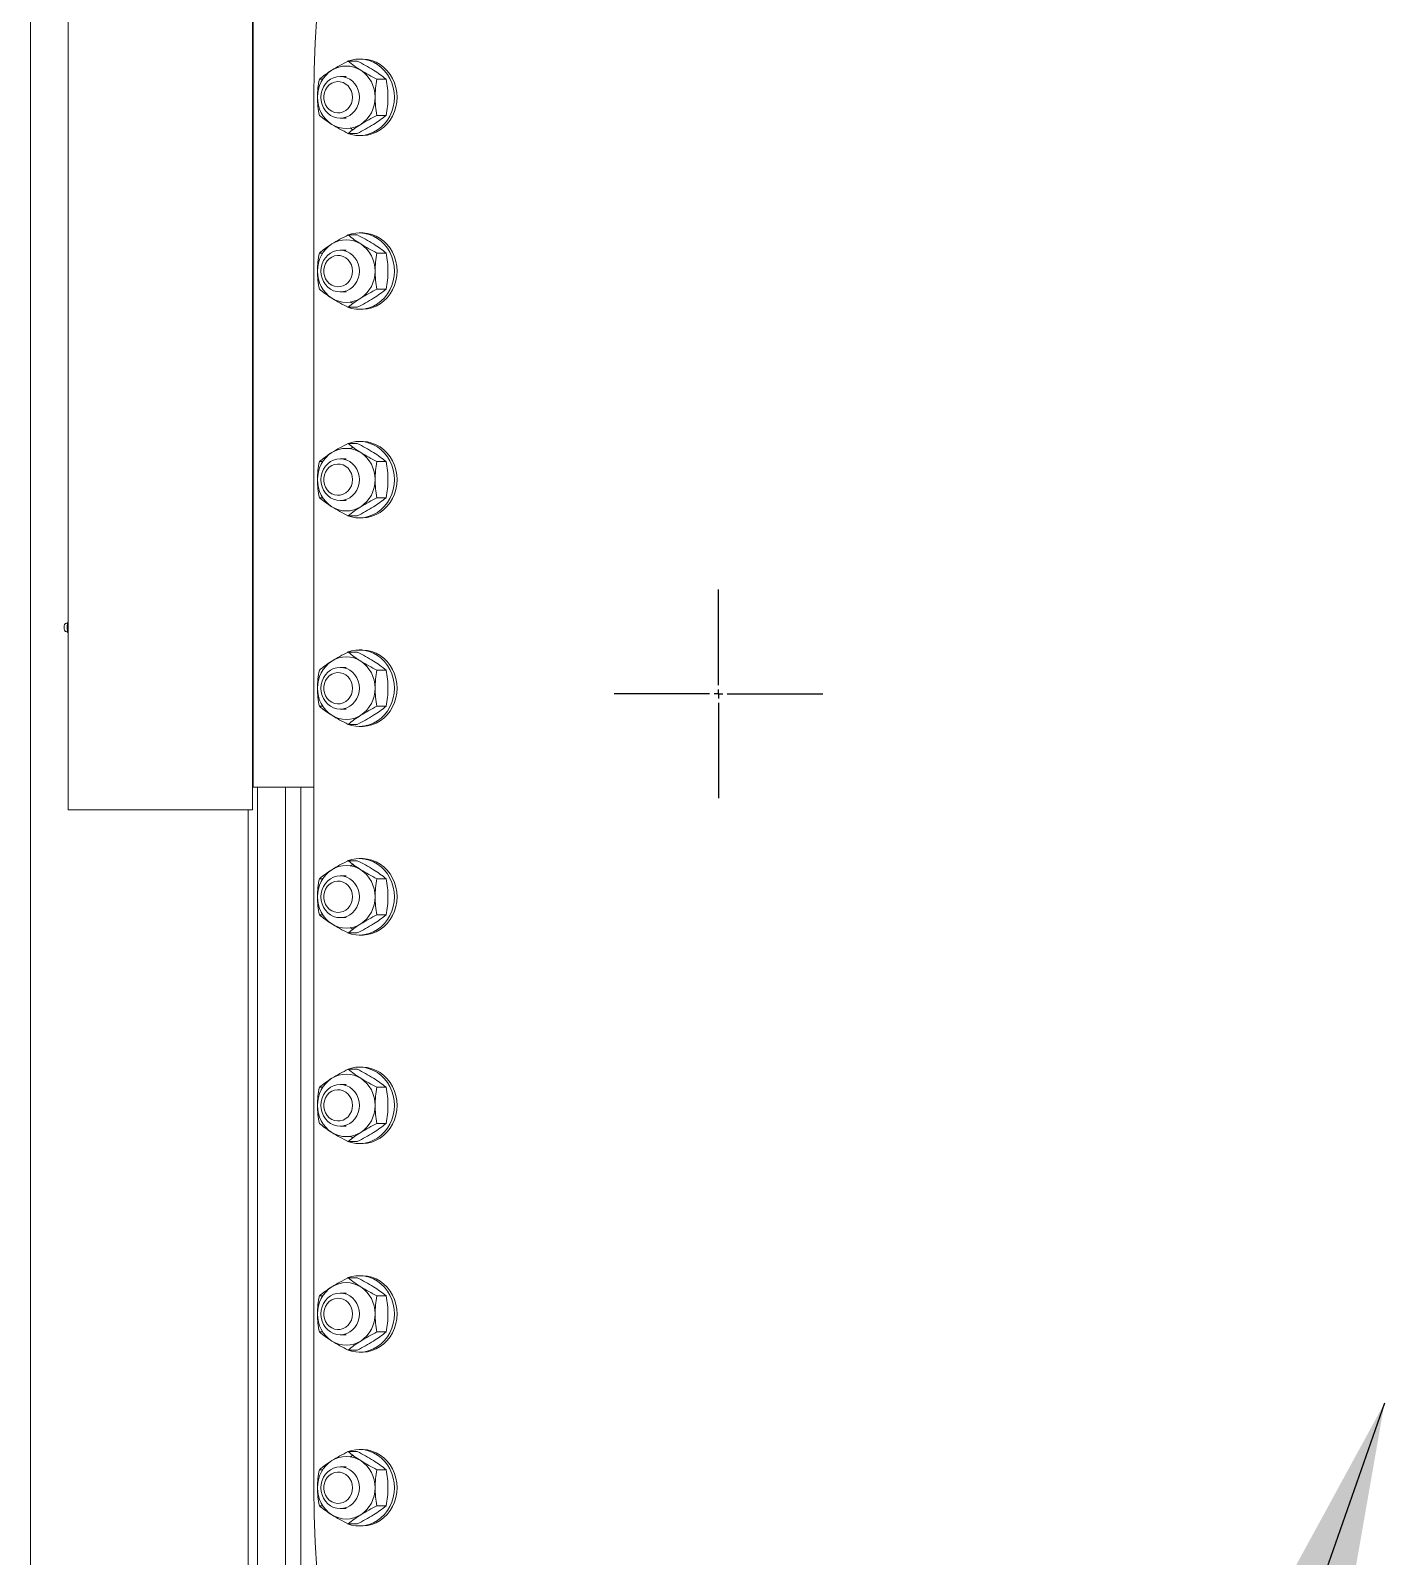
# Model space of a CAD drawing. Header units: inches. Extents: x 0 to 4731, y 0 to 1632.
# Drawn here: x 1576.81 to 1607.48, y 531.47 to 566.04 of the extents above; entities that cross this region are included whole.
import ezdxf

# ---------------------------------------------------------------- set-up
doc = ezdxf.new("R2010")
doc.units = ezdxf.units.IN
doc.header["$LTSCALE"] = 48
doc.header["$MEASUREMENT"] = 0
doc.linetypes.add('CENTER', pattern=[2, 1.25, -0.25, 0.25, -0.25])
for name, color, linetype, lineweight in [('AM_6', 140, 'Continuous', 35), ('AM_7', 142, 'CENTER', 25), ('Equipment-AM_0', 7, 'Continuous', 50)]:
    doc.layers.add(name, color=color, linetype=linetype, lineweight=lineweight)
doc.styles.get("Standard").update_dxf_attribs({"font": 'ROMANS.SHX', "width": 0.7})
doc.dimstyles.new('SLDDIMSTYLE3', dxfattribs={"dimtxt": 0.18, "dimasz": 6.24, "dimexe": 0, "dimexo": 0.0625, "dimgap": 0, "dimtad": 0, "dimtih": 1, "dimtoh": 1, "dimdec": 0, "dimrnd": 1e-09, "dimzin": 0, "dimdsep": 46, "dimlunit": 5, "dimtxsty": 'Standard', "dimsah": 1, "dimcen": 0.09, "dimadec": 0, "dimazin": 0, "dimtfac": 6.24, "dimtdec": 0, "dimtofl": 0, "dimtmove": 0, "dimatfit": 3, "dimfxl": 1, "dimfrac": 2, "dimtolj": 1, "dimtzin": 0, "dimarcsym": 0})

# ---------------------------------------------------------------- blocks, each defined once
blk = doc.blocks.new('SW_CENTERMARKSYMBOL_99')
at = {"layer": 'AM_7', "color": 0}
for p, q in [((0, 0.2), (0, 2.364)), ((-0.2, 0), (-2.364, 0)), ((0, 0), (-0.1, 0)), ((0, 0), (0, 0.1)), ((0, 0), (0, -0.1)), ((0, 0), (0.1, 0)), ((0.2, 0), (2.364, 0)), ((0, -0.2), (0, -2.364))]:
    blk.add_line(p, q, dxfattribs=at)

msp = doc.modelspace()

# ---------------------------------------------------------------- linework, layer by layer
at = {"layer": 'Equipment-AM_0', "lineweight": 18}
for p, q in [((1576.810398, 509.030171), (1576.810398, 652.530171)), ((1577.663467, 573.384501), (1577.663503, 548.384539)), ((1581.836732, 548.384545), (1581.836695, 573.384501)), ((1581.851283, 548.896312), (1581.851283, 572.91206)), ((1584.212378, 565.344525), (1584.00577, 565.344525)), ((1584.316746, 565.392375), (1584.255214, 565.392375)), ((1583.430312, 564.93538), (1583.353444, 564.93538)), ((1583.962934, 564.998675), (1583.824486, 564.998675)), ((1584.864704, 564.93538), (1584.658097, 564.93538)), ((1583.229536, 564.526234), (1583.229536, 533.030171)), ((1584.864704, 564.117088), (1584.658097, 564.117088)), ((1583.824486, 564.053793), (1583.962934, 564.053793)), ((1584.212378, 563.707942), (1584.00577, 563.707942)), ((1584.255214, 563.660092), (1584.316746, 563.660092)), ((1584.212378, 561.407518), (1584.00577, 561.407518)), ((1584.316746, 561.455368), (1584.255214, 561.455368)), ((1583.962934, 561.061667), (1583.824486, 561.061667)), ((1583.430312, 560.998372), (1583.353444, 560.998372)), ((1584.864704, 560.998372), (1584.658097, 560.998372)), ((1583.824486, 560.116785), (1583.962934, 560.116785)), ((1584.864704, 560.18008), (1584.658097, 560.18008)), ((1584.212378, 559.770934), (1584.00577, 559.770934)), ((1584.255214, 559.723084), (1584.316746, 559.723084)), ((1584.212378, 556.683108), (1584.00577, 556.683108)), ((1584.316746, 556.730958), (1584.255214, 556.730958)), ((1583.430312, 556.273962), (1583.353444, 556.273962)), ((1583.962934, 556.337257), (1583.824486, 556.337257)), ((1584.864704, 556.273962), (1584.658097, 556.273962)), ((1583.430312, 555.45567), (1583.353444, 555.45567)), ((1583.824486, 555.392375), (1583.962934, 555.392375)), ((1584.864704, 555.45567), (1584.658097, 555.45567)), ((1584.212378, 555.046525), (1584.00577, 555.046525)), ((1584.255214, 554.998675), (1584.316746, 554.998675)), ((1577.644921, 552.618102), (1577.602746, 552.609015)), ((1577.602746, 552.427779), (1577.644834, 552.418711)), ((1577.663497, 552.597953), (1577.639348, 552.597953)), ((1577.663498, 552.438841), (1577.639348, 552.438841)), ((1577.654939, 552.637731), (1577.663497, 552.647929)), ((1577.663498, 552.388433), (1577.65494, 552.399063)), ((1584.212378, 551.958699), (1584.00577, 551.958699)), ((1584.316746, 552.006549), (1584.255214, 552.006549)), ((1583.962934, 551.612848), (1583.824486, 551.612848)), ((1584.864704, 551.549553), (1584.658097, 551.549553)), ((1583.430312, 550.731261), (1583.353444, 550.731261)), ((1583.824486, 550.667966), (1583.962934, 550.667966)), ((1584.864704, 550.731261), (1584.658097, 550.731261)), ((1584.212378, 550.322115), (1584.00577, 550.322115)), ((1584.255214, 550.274265), (1584.316746, 550.274265)), ((1581.836731, 548.896312), (1581.851283, 548.896312)), ((1583.229536, 548.896312), (1581.851283, 548.896312)), ((1581.951048, 509.030171), (1581.951048, 548.896312)), ((1582.58596, 509.030171), (1582.58596, 548.896312)), ((1582.934142, 509.030171), (1582.934142, 548.896312)), ((1578.000099, 548.38454), (1578.000099, 548.384501)), ((1578.000099, 548.384501), (1581.360983, 548.384501)), ((1581.360983, 548.384501), (1581.500099, 548.384501)), ((1581.500099, 548.384501), (1581.500099, 548.384545)), ((1581.741693, 509.030171), (1581.741693, 548.384545)), ((1584.212378, 547.234289), (1584.00577, 547.234289)), ((1584.316746, 547.282139), (1584.255214, 547.282139)), ((1583.962934, 546.888438), (1583.824486, 546.888438)), ((1584.109074, 547.106647), (1584.167221, 547.118182)), ((1583.430312, 546.825143), (1583.353444, 546.825143)), ((1584.864704, 546.825143), (1584.658097, 546.825143)), ((1583.430312, 546.006852), (1583.353444, 546.006852)), ((1583.824486, 545.943557), (1583.962934, 545.943557)), ((1584.864704, 546.006852), (1584.658097, 546.006852)), ((1584.212378, 545.597706), (1584.00577, 545.597706)), ((1584.255214, 545.549856), (1584.316746, 545.549856)), ((1584.212378, 542.50988), (1584.00577, 542.50988)), ((1584.316746, 542.55773), (1584.255214, 542.55773)), ((1583.430312, 542.100734), (1583.353444, 542.100734)), ((1583.962934, 542.164029), (1583.824486, 542.164029)), ((1584.864704, 542.100734), (1584.658097, 542.100734)), ((1583.824486, 541.219147), (1583.962934, 541.219147)), ((1584.864704, 541.282442), (1584.658097, 541.282442)), ((1584.212378, 540.873296), (1584.00577, 540.873296)), ((1584.255214, 540.825446), (1584.316746, 540.825446)), ((1584.212378, 537.78547), (1584.00577, 537.78547)), ((1584.316746, 537.83332), (1584.255214, 537.83332)), ((1583.430312, 537.376324), (1583.353444, 537.376324)), ((1583.962934, 537.43962), (1583.824486, 537.43962)), ((1584.864704, 537.376324), (1584.658097, 537.376324)), ((1583.430312, 536.558033), (1583.353444, 536.558033)), ((1583.824486, 536.494738), (1583.962934, 536.494738)), ((1584.864704, 536.558033), (1584.658097, 536.558033)), ((1584.212378, 536.148887), (1584.00577, 536.148887)), ((1584.255214, 536.101037), (1584.316746, 536.101037)), ((1584.212378, 533.848462), (1584.00577, 533.848462)), ((1584.316746, 533.896312), (1584.255214, 533.896312)), ((1583.430312, 533.439317), (1583.353444, 533.439317)), ((1583.962934, 533.502612), (1583.824486, 533.502612)), ((1584.864704, 533.439317), (1584.658097, 533.439317)), ((1583.430312, 532.621025), (1583.353444, 532.621025)), ((1583.824486, 532.55773), (1583.962934, 532.55773)), ((1584.864704, 532.621025), (1584.658097, 532.621025)), ((1584.212378, 532.211879), (1584.00577, 532.211879)), ((1584.255214, 532.164029), (1584.316746, 532.164029))]:
    msp.add_line(p, q, dxfattribs=at)
at = {"layer": 'Equipment-AM_0', "lineweight": 18, "flags": 128}
for points in [[(1583.296566, 566.379598), (1583.259335, 565.762516), (1583.236987, 565.144587), (1583.229536, 564.526234)], [(1585.052501, 564.526234), (1585.045956, 564.636993), (1585.026426, 564.745934), (1584.994233, 564.851268), (1584.949905, 564.951265), (1584.894171, 565.044282), (1584.827945, 565.128793), (1584.752314, 565.203411), (1584.668522, 565.266909), (1584.577942, 565.318245), (1584.482064, 565.356576), (1584.382461, 565.381273), (1584.280768, 565.39193), (1584.178656, 565.388373), (1584.0778, 565.370659), (1583.985565, 565.341335)], [(1585.114034, 564.526234), (1585.107488, 564.636993), (1585.087958, 564.745934), (1585.055765, 564.851268), (1585.011438, 564.951265), (1584.955703, 565.044282), (1584.889477, 565.128793), (1584.813847, 565.203411), (1584.730054, 565.266909), (1584.639475, 565.318245), (1584.543596, 565.356576), (1584.443993, 565.381273), (1584.3423, 565.39193), (1584.316746, 565.392375)], [(1584.259371, 564.526234), (1584.252764, 564.444195), (1584.233144, 564.364649), (1584.201107, 564.290013), (1584.157627, 564.222554), (1584.104025, 564.164323), (1584.041929, 564.117088), (1583.973226, 564.082284), (1583.900003, 564.06097), (1583.824486, 564.053793), (1583.74897, 564.06097), (1583.675747, 564.082284), (1583.607044, 564.117088), (1583.544948, 564.164323), (1583.491346, 564.222554), (1583.447866, 564.290013), (1583.415829, 564.364649), (1583.396209, 564.444195), (1583.389602, 564.526234), (1583.396209, 564.608272), (1583.415829, 564.687818), (1583.447866, 564.762454), (1583.491346, 564.829913), (1583.544948, 564.888144), (1583.607044, 564.93538), (1583.675747, 564.970183), (1583.74897, 564.991497), (1583.824486, 564.998675), (1583.900003, 564.991497), (1583.973226, 564.970183), (1584.041929, 564.93538), (1584.104025, 564.888144), (1584.157627, 564.829913), (1584.201107, 564.762454), (1584.233144, 564.687818), (1584.252764, 564.608272), (1584.259371, 564.526234)], [(1584.1045, 564.526234), (1584.097824, 564.59756), (1584.078067, 564.665966), (1584.04604, 564.728652), (1584.003053, 564.78305), (1583.950866, 564.826934), (1583.891615, 564.858508), (1583.827727, 564.876478), (1583.761817, 564.88011), (1583.696583, 564.869253), (1583.634697, 564.844353), (1583.578691, 564.80643), (1583.530858, 564.757035), (1583.493157, 564.698191), (1583.467132, 564.632307), (1583.453847, 564.562081), (1583.453847, 564.490387), (1583.467132, 564.42016), (1583.493157, 564.354276), (1583.530858, 564.295432), (1583.578691, 564.246038), (1583.634697, 564.208114), (1583.696583, 564.183214), (1583.761817, 564.172358), (1583.827727, 564.175989), (1583.891615, 564.193959), (1583.950866, 564.225533), (1584.003053, 564.269417), (1584.04604, 564.323816), (1584.078067, 564.386501), (1584.097824, 564.454907), (1584.1045, 564.526234)], [(1583.990567, 563.7092), (1584.0778, 563.681808), (1584.178656, 563.664094), (1584.280768, 563.660537), (1584.382461, 563.671194), (1584.482064, 563.695891), (1584.577942, 563.734223), (1584.668522, 563.785559), (1584.752314, 563.849057), (1584.827945, 563.923674), (1584.894171, 564.008185), (1584.949905, 564.101203), (1584.994233, 564.201199), (1585.026426, 564.306533), (1585.045956, 564.415474), (1585.052501, 564.526234)], [(1584.316746, 563.660092), (1584.3423, 563.660537), (1584.443993, 563.671194), (1584.543596, 563.695891), (1584.639475, 563.734223), (1584.730054, 563.785559), (1584.813847, 563.849057), (1584.889477, 563.923674), (1584.955703, 564.008185), (1585.011438, 564.101203), (1585.055765, 564.201199), (1585.087958, 564.306533), (1585.107488, 564.415474), (1585.114034, 564.526234)], [(1584.051474, 563.830711), (1584.086389, 563.806178), (1584.108614, 563.788849)], [(1585.052501, 560.589226), (1585.045956, 560.699986), (1585.026426, 560.808927), (1584.994233, 560.91426), (1584.949905, 561.014257), (1584.894171, 561.107274), (1584.827945, 561.191785), (1584.752314, 561.266403), (1584.668522, 561.329901), (1584.577942, 561.381237), (1584.482064, 561.419568), (1584.382461, 561.444265), (1584.280768, 561.454923), (1584.178656, 561.451365), (1584.0778, 561.433652), (1583.985565, 561.404327)], [(1585.114034, 560.589226), (1585.107488, 560.699986), (1585.087958, 560.808927), (1585.055765, 560.91426), (1585.011438, 561.014257), (1584.955703, 561.107274), (1584.889477, 561.191785), (1584.813847, 561.266403), (1584.730054, 561.329901), (1584.639475, 561.381237), (1584.543596, 561.419568), (1584.443993, 561.444265), (1584.3423, 561.454923), (1584.316746, 561.455368)], [(1584.259371, 560.589226), (1584.252764, 560.507187), (1584.233144, 560.427641), (1584.201107, 560.353005), (1584.157627, 560.285547), (1584.104025, 560.227315), (1584.041929, 560.18008), (1583.973226, 560.145277), (1583.900003, 560.123962), (1583.824486, 560.116785), (1583.74897, 560.123962), (1583.675747, 560.145277), (1583.607044, 560.18008), (1583.544948, 560.227315), (1583.491346, 560.285547), (1583.447866, 560.353005), (1583.415829, 560.427641), (1583.396209, 560.507187), (1583.389602, 560.589226), (1583.396209, 560.671264), (1583.415829, 560.75081), (1583.447866, 560.825446), (1583.491346, 560.892905), (1583.544948, 560.951137), (1583.607044, 560.998372), (1583.675747, 561.033175), (1583.74897, 561.054489), (1583.824486, 561.061667), (1583.900003, 561.054489), (1583.973226, 561.033175), (1584.041929, 560.998372), (1584.104025, 560.951137), (1584.157627, 560.892905), (1584.201107, 560.825446), (1584.233144, 560.75081), (1584.252764, 560.671264), (1584.259371, 560.589226)], [(1584.1045, 560.589226), (1584.097824, 560.660552), (1584.078067, 560.728958), (1584.04604, 560.791644), (1584.003053, 560.846042), (1583.950866, 560.889927), (1583.891615, 560.9215), (1583.827727, 560.93947), (1583.761817, 560.943102), (1583.696583, 560.932245), (1583.634697, 560.907346), (1583.578691, 560.869422), (1583.530858, 560.820027), (1583.493157, 560.761183), (1583.467132, 560.695299), (1583.453847, 560.625073), (1583.453847, 560.553379), (1583.467132, 560.483152), (1583.493157, 560.417268), (1583.530858, 560.358425), (1583.578691, 560.30903), (1583.634697, 560.271106), (1583.696583, 560.246206), (1583.761817, 560.23535), (1583.827727, 560.238981), (1583.891615, 560.256951), (1583.950866, 560.288525), (1584.003053, 560.332409), (1584.04604, 560.386808), (1584.078067, 560.449493), (1584.097824, 560.5179), (1584.1045, 560.589226)], [(1583.990567, 559.772192), (1584.0778, 559.7448), (1584.178656, 559.727086), (1584.280768, 559.723529), (1584.382461, 559.734186), (1584.482064, 559.758884), (1584.577942, 559.797215), (1584.668522, 559.848551), (1584.752314, 559.912049), (1584.827945, 559.986666), (1584.894171, 560.071177), (1584.949905, 560.164195), (1584.994233, 560.264191), (1585.026426, 560.369525), (1585.045956, 560.478466), (1585.052501, 560.589226)], [(1584.316746, 559.723084), (1584.3423, 559.723529), (1584.443993, 559.734186), (1584.543596, 559.758884), (1584.639475, 559.797215), (1584.730054, 559.848551), (1584.813847, 559.912049), (1584.889477, 559.986666), (1584.955703, 560.071177), (1585.011438, 560.164195), (1585.055765, 560.264191), (1585.087958, 560.369525), (1585.107488, 560.478466), (1585.114034, 560.589226)], [(1584.051474, 559.893703), (1584.086389, 559.86917), (1584.108614, 559.851841)], [(1585.052501, 555.864816), (1585.045956, 555.975576), (1585.026426, 556.084517), (1584.994233, 556.189851), (1584.949905, 556.289847), (1584.894171, 556.382865), (1584.827945, 556.467376), (1584.752314, 556.541993), (1584.668522, 556.605491), (1584.577942, 556.656827), (1584.482064, 556.695159), (1584.382461, 556.719856), (1584.280768, 556.730513), (1584.178656, 556.726956), (1584.0778, 556.709242), (1583.985565, 556.679918)], [(1584.051592, 556.560422), (1584.086389, 556.584872), (1584.108614, 556.602201)], [(1585.114034, 555.864816), (1585.107488, 555.975576), (1585.087958, 556.084517), (1585.055765, 556.189851), (1585.011438, 556.289847), (1584.955703, 556.382865), (1584.889477, 556.467376), (1584.813847, 556.541993), (1584.730054, 556.605491), (1584.639475, 556.656827), (1584.543596, 556.695159), (1584.443993, 556.719856), (1584.3423, 556.730513), (1584.316746, 556.730958)], [(1584.259371, 555.864816), (1584.252764, 555.782778), (1584.233144, 555.703232), (1584.201107, 555.628596), (1584.157627, 555.561137), (1584.104025, 555.502906), (1584.041929, 555.45567), (1583.973226, 555.420867), (1583.900003, 555.399553), (1583.824486, 555.392375), (1583.74897, 555.399553), (1583.675747, 555.420867), (1583.607044, 555.45567), (1583.544948, 555.502906), (1583.491346, 555.561137), (1583.447866, 555.628596), (1583.415829, 555.703232), (1583.396209, 555.782778), (1583.389602, 555.864816), (1583.396209, 555.946855), (1583.415829, 556.026401), (1583.447866, 556.101037), (1583.491346, 556.168496), (1583.544948, 556.226727), (1583.607044, 556.273962), (1583.675747, 556.308766), (1583.74897, 556.33008), (1583.824486, 556.337257), (1583.900003, 556.33008), (1583.973226, 556.308766), (1584.041929, 556.273962), (1584.104025, 556.226727), (1584.157627, 556.168496), (1584.201107, 556.101037), (1584.233144, 556.026401), (1584.252764, 555.946855), (1584.259371, 555.864816)], [(1584.1045, 555.864816), (1584.097824, 555.936143), (1584.078067, 556.004549), (1584.04604, 556.067234), (1584.003053, 556.121633), (1583.950866, 556.165517), (1583.891615, 556.197091), (1583.827727, 556.215061), (1583.761817, 556.218692), (1583.696583, 556.207836), (1583.634697, 556.182936), (1583.578691, 556.145012), (1583.530858, 556.095618), (1583.493157, 556.036774), (1583.467132, 555.97089), (1583.453847, 555.900663), (1583.453847, 555.828969), (1583.467132, 555.758743), (1583.493157, 555.692859), (1583.530858, 555.634015), (1583.578691, 555.58462), (1583.634697, 555.546697), (1583.696583, 555.521797), (1583.761817, 555.51094), (1583.827727, 555.514572), (1583.891615, 555.532542), (1583.950866, 555.564116), (1584.003053, 555.608), (1584.04604, 555.662398), (1584.078067, 555.725084), (1584.097824, 555.79349), (1584.1045, 555.864816)], [(1583.990567, 555.047783), (1584.0778, 555.020391), (1584.178656, 555.002677), (1584.280768, 554.99912), (1584.382461, 555.009777), (1584.482064, 555.034474), (1584.577942, 555.072805), (1584.668522, 555.124142), (1584.752314, 555.187639), (1584.827945, 555.262257), (1584.894171, 555.346768), (1584.949905, 555.439785), (1584.994233, 555.539782), (1585.026426, 555.645116), (1585.045956, 555.754057), (1585.052501, 555.864816)], [(1584.316746, 554.998675), (1584.3423, 554.99912), (1584.443993, 555.009777), (1584.543596, 555.034474), (1584.639475, 555.072805), (1584.730054, 555.124142), (1584.813847, 555.187639), (1584.889477, 555.262257), (1584.955703, 555.346768), (1585.011438, 555.439785), (1585.055765, 555.539782), (1585.087958, 555.645116), (1585.107488, 555.754057), (1585.114034, 555.864816)], [(1577.602766, 552.427774), (1577.592157, 552.434375), (1577.580628, 552.454089), (1577.572925, 552.483594), (1577.57022, 552.518397), (1577.572925, 552.5532), (1577.580628, 552.582705), (1577.592156, 552.602419), (1577.602754, 552.609017)], [(1577.639348, 552.597953), (1577.645683, 552.620855), (1577.654939, 552.637731)], [(1577.65494, 552.399063), (1577.643849, 552.420626), (1577.639348, 552.438841)], [(1585.052501, 551.140407), (1585.045956, 551.251167), (1585.026426, 551.360108), (1584.994233, 551.465441), (1584.949905, 551.565438), (1584.894171, 551.658455), (1584.827945, 551.742967), (1584.752314, 551.817584), (1584.668522, 551.881082), (1584.577942, 551.932418), (1584.482064, 551.970749), (1584.382461, 551.995446), (1584.280768, 552.006104), (1584.178656, 552.002546), (1584.0778, 551.984833), (1583.985565, 551.955508)], [(1585.114034, 551.140407), (1585.107488, 551.251167), (1585.087958, 551.360108), (1585.055765, 551.465441), (1585.011438, 551.565438), (1584.955703, 551.658455), (1584.889477, 551.742967), (1584.813847, 551.817584), (1584.730054, 551.881082), (1584.639475, 551.932418), (1584.543596, 551.970749), (1584.443993, 551.995446), (1584.3423, 552.006104), (1584.316746, 552.006549)], [(1584.259371, 551.140407), (1584.252764, 551.058368), (1584.233144, 550.978823), (1584.201107, 550.904186), (1584.157627, 550.836728), (1584.104025, 550.778496), (1584.041929, 550.731261), (1583.973226, 550.696458), (1583.900003, 550.675143), (1583.824486, 550.667966), (1583.74897, 550.675143), (1583.675747, 550.696458), (1583.607044, 550.731261), (1583.544948, 550.778496), (1583.491346, 550.836728), (1583.447866, 550.904186), (1583.415829, 550.978823), (1583.396209, 551.058368), (1583.389602, 551.140407), (1583.396209, 551.222445), (1583.415829, 551.301991), (1583.447866, 551.376627), (1583.491346, 551.444086), (1583.544948, 551.502318), (1583.607044, 551.549553), (1583.675747, 551.584356), (1583.74897, 551.60567), (1583.824486, 551.612848), (1583.900003, 551.60567), (1583.973226, 551.584356), (1584.041929, 551.549553), (1584.104025, 551.502318), (1584.157627, 551.444086), (1584.201107, 551.376627), (1584.233144, 551.301991), (1584.252764, 551.222445), (1584.259371, 551.140407)], [(1584.1045, 551.140407), (1584.097824, 551.211733), (1584.078067, 551.280139), (1584.04604, 551.342825), (1584.003053, 551.397223), (1583.950866, 551.441108), (1583.891615, 551.472681), (1583.827727, 551.490652), (1583.761817, 551.494283), (1583.696583, 551.483426), (1583.634697, 551.458527), (1583.578691, 551.420603), (1583.530858, 551.371208), (1583.493157, 551.312364), (1583.467132, 551.24648), (1583.453847, 551.176254), (1583.453847, 551.10456), (1583.467132, 551.034333), (1583.493157, 550.96845), (1583.530858, 550.909606), (1583.578691, 550.860211), (1583.634697, 550.822287), (1583.696583, 550.797387), (1583.761817, 550.786531), (1583.827727, 550.790162), (1583.891615, 550.808133), (1583.950866, 550.839706), (1584.003053, 550.883591), (1584.04604, 550.937989), (1584.078067, 551.000675), (1584.097824, 551.069081), (1584.1045, 551.140407)], [(1583.990567, 550.323373), (1584.0778, 550.295981), (1584.178656, 550.278268), (1584.280768, 550.27471), (1584.382461, 550.285368), (1584.482064, 550.310065), (1584.577942, 550.348396), (1584.668522, 550.399732), (1584.752314, 550.46323), (1584.827945, 550.537847), (1584.894171, 550.622358), (1584.949905, 550.715376), (1584.994233, 550.815372), (1585.026426, 550.920706), (1585.045956, 551.029647), (1585.052501, 551.140407)], [(1584.316746, 550.274265), (1584.3423, 550.27471), (1584.443993, 550.285368), (1584.543596, 550.310065), (1584.639475, 550.348396), (1584.730054, 550.399732), (1584.813847, 550.46323), (1584.889477, 550.537847), (1584.955703, 550.622358), (1585.011438, 550.715376), (1585.055765, 550.815372), (1585.087958, 550.920706), (1585.107488, 551.029647), (1585.114034, 551.140407)], [(1578.934813, 548.384542), (1578.780967, 548.384542), (1578.633572, 548.384542), (1578.493607, 548.384542), (1578.362003, 548.384541), (1578.239638, 548.384541), (1578.127324, 548.384541), (1578.02581, 548.384541), (1577.93577, 548.38454), (1577.857805, 548.38454), (1577.792433, 548.38454), (1577.740089, 548.38454), (1577.701122, 548.38454), (1577.67579, 548.38454), (1577.664262, 548.384539), (1577.666616, 548.384539), (1577.682835, 548.384539), (1577.712811, 548.384539), (1577.756345, 548.384539), (1577.813148, 548.384539), (1577.88284, 548.384539), (1577.96496, 548.384539), (1578.000099, 548.384539)], [(1579.057877, 548.384542), (1578.916455, 548.384542), (1578.781556, 548.384542), (1578.654238, 548.384542), (1578.535497, 548.384541), (1578.426262, 548.384541), (1578.327388, 548.384541), (1578.239648, 548.384541), (1578.163731, 548.384541), (1578.100228, 548.38454), (1578.049639, 548.38454), (1578.012357, 548.38454), (1577.988677, 548.38454), (1577.978781, 548.38454), (1577.982749, 548.38454), (1578.000099, 548.38454)], [(1581.500099, 548.384544), (1581.520919, 548.384544), (1581.604991, 548.384545), (1581.676719, 548.384545), (1581.735626, 548.384545), (1581.78132, 548.384545), (1581.813496, 548.384545), (1581.831942, 548.384545), (1581.836532, 548.384545), (1581.827238, 548.384546), (1581.804122, 548.384546), (1581.767336, 548.384546), (1581.717126, 548.384546), (1581.653825, 548.384546), (1581.577856, 548.384546), (1581.489724, 548.384546), (1581.390015, 548.384546), (1581.279392, 548.384546), (1581.158593, 548.384545), (1581.02842, 548.384545), (1580.889741, 548.384545), (1580.743477, 548.384545), (1580.590603, 548.384545), (1580.432135, 548.384545), (1580.269129, 548.384544), (1580.102669, 548.384544), (1579.933863, 548.384544), (1579.763834, 548.384544), (1579.593713, 548.384544), (1579.424634, 548.384543), (1579.25772, 548.384543), (1579.094083, 548.384543), (1578.934813, 548.384542)], [(1581.500099, 548.384545), (1581.501432, 548.384545), (1581.518237, 548.384545), (1581.521203, 548.384545), (1581.510309, 548.384545), (1581.485638, 548.384545), (1581.447385, 548.384545), (1581.395848, 548.384545), (1581.331431, 548.384545), (1581.254638, 548.384545), (1581.166071, 548.384545), (1581.066421, 548.384545), (1580.95647, 548.384545), (1580.837077, 548.384545), (1580.709178, 548.384545), (1580.573772, 548.384545), (1580.431921, 548.384544), (1580.284733, 548.384544), (1580.133361, 548.384544), (1579.97899, 548.384544), (1579.822827, 548.384544), (1579.666096, 548.384543), (1579.510022, 548.384543), (1579.355827, 548.384543), (1579.204718, 548.384543), (1579.057877, 548.384542)], [(1585.052501, 546.415997), (1585.045956, 546.526757), (1585.026426, 546.635698), (1584.994233, 546.741032), (1584.949905, 546.841028), (1584.894171, 546.934046), (1584.827945, 547.018557), (1584.752314, 547.093174), (1584.668522, 547.156672), (1584.577942, 547.208008), (1584.482064, 547.24634), (1584.382461, 547.271037), (1584.280768, 547.281694), (1584.178656, 547.278137), (1584.0778, 547.260423), (1583.985565, 547.231099)], [(1585.114034, 546.415997), (1585.107488, 546.526757), (1585.087958, 546.635698), (1585.055765, 546.741032), (1585.011438, 546.841028), (1584.955703, 546.934046), (1584.889477, 547.018557), (1584.813847, 547.093174), (1584.730054, 547.156672), (1584.639475, 547.208008), (1584.543596, 547.24634), (1584.443993, 547.271037), (1584.3423, 547.281694), (1584.316746, 547.282139)], [(1584.259371, 546.415997), (1584.252764, 546.333959), (1584.233144, 546.254413), (1584.201107, 546.179777), (1584.157627, 546.112318), (1584.104025, 546.054087), (1584.041929, 546.006852), (1583.973226, 545.972048), (1583.900003, 545.950734), (1583.824486, 545.943557), (1583.74897, 545.950734), (1583.675747, 545.972048), (1583.607044, 546.006852), (1583.544948, 546.054087), (1583.491346, 546.112318), (1583.447866, 546.179777), (1583.415829, 546.254413), (1583.396209, 546.333959), (1583.389602, 546.415997), (1583.396209, 546.498036), (1583.415829, 546.577582), (1583.447866, 546.652218), (1583.491346, 546.719677), (1583.544948, 546.777908), (1583.607044, 546.825143), (1583.675747, 546.859947), (1583.74897, 546.881261), (1583.824486, 546.888438), (1583.900003, 546.881261), (1583.973226, 546.859947), (1584.041929, 546.825143), (1584.104025, 546.777908), (1584.157627, 546.719677), (1584.201107, 546.652218), (1584.233144, 546.577582), (1584.252764, 546.498036), (1584.259371, 546.415997)], [(1584.051592, 547.111603), (1584.086389, 547.136053), (1584.108614, 547.153382)], [(1584.1045, 546.415997), (1584.097824, 546.487324), (1584.078067, 546.55573), (1584.04604, 546.618415), (1584.003053, 546.672814), (1583.950866, 546.716698), (1583.891615, 546.748272), (1583.827727, 546.766242), (1583.761817, 546.769873), (1583.696583, 546.759017), (1583.634697, 546.734117), (1583.578691, 546.696194), (1583.530858, 546.646799), (1583.493157, 546.587955), (1583.467132, 546.522071), (1583.453847, 546.451844), (1583.453847, 546.38015), (1583.467132, 546.309924), (1583.493157, 546.24404), (1583.530858, 546.185196), (1583.578691, 546.135801), (1583.634697, 546.097878), (1583.696583, 546.072978), (1583.761817, 546.062122), (1583.827727, 546.065753), (1583.891615, 546.083723), (1583.950866, 546.115297), (1584.003053, 546.159181), (1584.04604, 546.21358), (1584.078067, 546.276265), (1584.097824, 546.344671), (1584.1045, 546.415997)], [(1583.990567, 545.598964), (1584.0778, 545.571572), (1584.178656, 545.553858), (1584.280768, 545.550301), (1584.382461, 545.560958), (1584.482064, 545.585655), (1584.577942, 545.623987), (1584.668522, 545.675323), (1584.752314, 545.738821), (1584.827945, 545.813438), (1584.894171, 545.897949), (1584.949905, 545.990967), (1584.994233, 546.090963), (1585.026426, 546.196297), (1585.045956, 546.305238), (1585.052501, 546.415997)], [(1584.316746, 545.549856), (1584.3423, 545.550301), (1584.443993, 545.560958), (1584.543596, 545.585655), (1584.639475, 545.623987), (1584.730054, 545.675323), (1584.813847, 545.738821), (1584.889477, 545.813438), (1584.955703, 545.897949), (1585.011438, 545.990967), (1585.055765, 546.090963), (1585.087958, 546.196297), (1585.107488, 546.305238), (1585.114034, 546.415997)], [(1584.051474, 545.720475), (1584.086389, 545.695942), (1584.108614, 545.678613)], [(1585.052501, 541.691588), (1585.045956, 541.802348), (1585.026426, 541.911289), (1584.994233, 542.016622), (1584.949905, 542.116619), (1584.894171, 542.209636), (1584.827945, 542.294148), (1584.752314, 542.368765), (1584.668522, 542.432263), (1584.577942, 542.483599), (1584.482064, 542.52193), (1584.382461, 542.546627), (1584.280768, 542.557285), (1584.178656, 542.553727), (1584.0778, 542.536014), (1583.985565, 542.506689)], [(1585.114034, 541.691588), (1585.107488, 541.802348), (1585.087958, 541.911289), (1585.055765, 542.016622), (1585.011438, 542.116619), (1584.955703, 542.209636), (1584.889477, 542.294148), (1584.813847, 542.368765), (1584.730054, 542.432263), (1584.639475, 542.483599), (1584.543596, 542.52193), (1584.443993, 542.546627), (1584.3423, 542.557285), (1584.316746, 542.55773)], [(1584.259371, 541.691588), (1584.252764, 541.609549), (1584.233144, 541.530004), (1584.201107, 541.455368), (1584.157627, 541.387909), (1584.104025, 541.329677), (1584.041929, 541.282442), (1583.973226, 541.247639), (1583.900003, 541.226324), (1583.824486, 541.219147), (1583.74897, 541.226324), (1583.675747, 541.247639), (1583.607044, 541.282442), (1583.544948, 541.329677), (1583.491346, 541.387909), (1583.447866, 541.455368), (1583.415829, 541.530004), (1583.396209, 541.609549), (1583.389602, 541.691588), (1583.396209, 541.773627), (1583.415829, 541.853172), (1583.447866, 541.927808), (1583.491346, 541.995267), (1583.544948, 542.053499), (1583.607044, 542.100734), (1583.675747, 542.135537), (1583.74897, 542.156852), (1583.824486, 542.164029), (1583.900003, 542.156852), (1583.973226, 542.135537), (1584.041929, 542.100734), (1584.104025, 542.053499), (1584.157627, 541.995267), (1584.201107, 541.927808), (1584.233144, 541.853172), (1584.252764, 541.773627), (1584.259371, 541.691588)], [(1584.1045, 541.691588), (1584.097824, 541.762914), (1584.078067, 541.83132), (1584.04604, 541.894006), (1584.003053, 541.948404), (1583.950866, 541.992289), (1583.891615, 542.023862), (1583.827727, 542.041833), (1583.761817, 542.045464), (1583.696583, 542.034607), (1583.634697, 542.009708), (1583.578691, 541.971784), (1583.530858, 541.922389), (1583.493157, 541.863545), (1583.467132, 541.797662), (1583.453847, 541.727435), (1583.453847, 541.655741), (1583.467132, 541.585514), (1583.493157, 541.519631), (1583.530858, 541.460787), (1583.578691, 541.411392), (1583.634697, 541.373468), (1583.696583, 541.348569), (1583.761817, 541.337712), (1583.827727, 541.341343), (1583.891615, 541.359314), (1583.950866, 541.390887), (1584.003053, 541.434772), (1584.04604, 541.48917), (1584.078067, 541.551856), (1584.097824, 541.620262), (1584.1045, 541.691588)], [(1583.990567, 540.874554), (1584.0778, 540.847162), (1584.178656, 540.829449), (1584.280768, 540.825891), (1584.382461, 540.836549), (1584.482064, 540.861246), (1584.577942, 540.899577), (1584.668522, 540.950913), (1584.752314, 541.014411), (1584.827945, 541.089028), (1584.894171, 541.17354), (1584.949905, 541.266557), (1584.994233, 541.366554), (1585.026426, 541.471887), (1585.045956, 541.580828), (1585.052501, 541.691588)], [(1584.316746, 540.825446), (1584.3423, 540.825891), (1584.443993, 540.836549), (1584.543596, 540.861246), (1584.639475, 540.899577), (1584.730054, 540.950913), (1584.813847, 541.014411), (1584.889477, 541.089028), (1584.955703, 541.17354), (1585.011438, 541.266557), (1585.055765, 541.366554), (1585.087958, 541.471887), (1585.107488, 541.580828), (1585.114034, 541.691588)], [(1584.051474, 540.996065), (1584.086389, 540.971532), (1584.108614, 540.954203)], [(1585.052501, 536.967179), (1585.045956, 537.077938), (1585.026426, 537.186879), (1584.994233, 537.292213), (1584.949905, 537.39221), (1584.894171, 537.485227), (1584.827945, 537.569738), (1584.752314, 537.644355), (1584.668522, 537.707853), (1584.577942, 537.759189), (1584.482064, 537.797521), (1584.382461, 537.822218), (1584.280768, 537.832875), (1584.178656, 537.829318), (1584.0778, 537.811604), (1583.985565, 537.78228)], [(1585.114034, 536.967179), (1585.107488, 537.077938), (1585.087958, 537.186879), (1585.055765, 537.292213), (1585.011438, 537.39221), (1584.955703, 537.485227), (1584.889477, 537.569738), (1584.813847, 537.644355), (1584.730054, 537.707853), (1584.639475, 537.759189), (1584.543596, 537.797521), (1584.443993, 537.822218), (1584.3423, 537.832875), (1584.316746, 537.83332)], [(1584.259371, 536.967179), (1584.252764, 536.88514), (1584.233144, 536.805594), (1584.201107, 536.730958), (1584.157627, 536.663499), (1584.104025, 536.605268), (1584.041929, 536.558033), (1583.973226, 536.523229), (1583.900003, 536.501915), (1583.824486, 536.494738), (1583.74897, 536.501915), (1583.675747, 536.523229), (1583.607044, 536.558033), (1583.544948, 536.605268), (1583.491346, 536.663499), (1583.447866, 536.730958), (1583.415829, 536.805594), (1583.396209, 536.88514), (1583.389602, 536.967179), (1583.396209, 537.049217), (1583.415829, 537.128763), (1583.447866, 537.203399), (1583.491346, 537.270858), (1583.544948, 537.329089), (1583.607044, 537.376324), (1583.675747, 537.411128), (1583.74897, 537.432442), (1583.824486, 537.43962), (1583.900003, 537.432442), (1583.973226, 537.411128), (1584.041929, 537.376324), (1584.104025, 537.329089), (1584.157627, 537.270858), (1584.201107, 537.203399), (1584.233144, 537.128763), (1584.252764, 537.049217), (1584.259371, 536.967179)], [(1584.1045, 536.967179), (1584.097824, 537.038505), (1584.078067, 537.106911), (1584.04604, 537.169596), (1584.003053, 537.223995), (1583.950866, 537.267879), (1583.891615, 537.299453), (1583.827727, 537.317423), (1583.761817, 537.321054), (1583.696583, 537.310198), (1583.634697, 537.285298), (1583.578691, 537.247375), (1583.530858, 537.19798), (1583.493157, 537.139136), (1583.467132, 537.073252), (1583.453847, 537.003026), (1583.453847, 536.931332), (1583.467132, 536.861105), (1583.493157, 536.795221), (1583.530858, 536.736377), (1583.578691, 536.686982), (1583.634697, 536.649059), (1583.696583, 536.624159), (1583.761817, 536.613303), (1583.827727, 536.616934), (1583.891615, 536.634904), (1583.950866, 536.666478), (1584.003053, 536.710362), (1584.04604, 536.764761), (1584.078067, 536.827446), (1584.097824, 536.895852), (1584.1045, 536.967179)], [(1583.990567, 536.150145), (1584.0778, 536.122753), (1584.178656, 536.105039), (1584.280768, 536.101482), (1584.382461, 536.112139), (1584.482064, 536.136836), (1584.577942, 536.175168), (1584.668522, 536.226504), (1584.752314, 536.290002), (1584.827945, 536.364619), (1584.894171, 536.44913), (1584.949905, 536.542148), (1584.994233, 536.642144), (1585.026426, 536.747478), (1585.045956, 536.856419), (1585.052501, 536.967179)], [(1584.316746, 536.101037), (1584.3423, 536.101482), (1584.443993, 536.112139), (1584.543596, 536.136836), (1584.639475, 536.175168), (1584.730054, 536.226504), (1584.813847, 536.290002), (1584.889477, 536.364619), (1584.955703, 536.44913), (1585.011438, 536.542148), (1585.055765, 536.642144), (1585.087958, 536.747478), (1585.107488, 536.856419), (1585.114034, 536.967179)], [(1585.052501, 533.030171), (1585.045956, 533.14093), (1585.026426, 533.249872), (1584.994233, 533.355205), (1584.949905, 533.455202), (1584.894171, 533.548219), (1584.827945, 533.63273), (1584.752314, 533.707348), (1584.668522, 533.770846), (1584.577942, 533.822182), (1584.482064, 533.860513), (1584.382461, 533.88521), (1584.280768, 533.895867), (1584.178656, 533.89231), (1584.0778, 533.874596), (1583.985565, 533.845272)], [(1584.051592, 533.725776), (1584.086389, 533.750226), (1584.108614, 533.767555)], [(1585.114034, 533.030171), (1585.107488, 533.14093), (1585.087958, 533.249872), (1585.055765, 533.355205), (1585.011438, 533.455202), (1584.955703, 533.548219), (1584.889477, 533.63273), (1584.813847, 533.707348), (1584.730054, 533.770846), (1584.639475, 533.822182), (1584.543596, 533.860513), (1584.443993, 533.88521), (1584.3423, 533.895867), (1584.316746, 533.896312)], [(1584.259371, 533.030171), (1584.252764, 532.948132), (1584.233144, 532.868586), (1584.201107, 532.79395), (1584.157627, 532.726491), (1584.104025, 532.66826), (1584.041929, 532.621025), (1583.973226, 532.586221), (1583.900003, 532.564907), (1583.824486, 532.55773), (1583.74897, 532.564907), (1583.675747, 532.586221), (1583.607044, 532.621025), (1583.544948, 532.66826), (1583.491346, 532.726491), (1583.447866, 532.79395), (1583.415829, 532.868586), (1583.396209, 532.948132), (1583.389602, 533.030171), (1583.396209, 533.112209), (1583.415829, 533.191755), (1583.447866, 533.266391), (1583.491346, 533.33385), (1583.544948, 533.392081), (1583.607044, 533.439317), (1583.675747, 533.47412), (1583.74897, 533.495434), (1583.824486, 533.502612), (1583.900003, 533.495434), (1583.973226, 533.47412), (1584.041929, 533.439317), (1584.104025, 533.392081), (1584.157627, 533.33385), (1584.201107, 533.266391), (1584.233144, 533.191755), (1584.252764, 533.112209), (1584.259371, 533.030171)], [(1584.1045, 533.030171), (1584.097824, 533.101497), (1584.078067, 533.169903), (1584.04604, 533.232589), (1584.003053, 533.286987), (1583.950866, 533.330871), (1583.891615, 533.362445), (1583.827727, 533.380415), (1583.761817, 533.384047), (1583.696583, 533.37319), (1583.634697, 533.34829), (1583.578691, 533.310367), (1583.530858, 533.260972), (1583.493157, 533.202128), (1583.467132, 533.136244), (1583.453847, 533.066018), (1583.453847, 532.994324), (1583.467132, 532.924097), (1583.493157, 532.858213), (1583.530858, 532.799369), (1583.578691, 532.749975), (1583.634697, 532.712051), (1583.696583, 532.687151), (1583.761817, 532.676295), (1583.827727, 532.679926), (1583.891615, 532.697896), (1583.950866, 532.72947), (1584.003053, 532.773354), (1584.04604, 532.827753), (1584.078067, 532.890438), (1584.097824, 532.958844), (1584.1045, 533.030171)], [(1583.229536, 533.030171), (1583.236987, 532.411818), (1583.259335, 531.793888), (1583.296566, 531.176806)], [(1583.990567, 532.213137), (1584.0778, 532.185745), (1584.178656, 532.168031), (1584.280768, 532.164474), (1584.382461, 532.175131), (1584.482064, 532.199828), (1584.577942, 532.23816), (1584.668522, 532.289496), (1584.752314, 532.352994), (1584.827945, 532.427611), (1584.894171, 532.512122), (1584.949905, 532.60514), (1584.994233, 532.705136), (1585.026426, 532.81047), (1585.045956, 532.919411), (1585.052501, 533.030171)], [(1584.316746, 532.164029), (1584.3423, 532.164474), (1584.443993, 532.175131), (1584.543596, 532.199828), (1584.639475, 532.23816), (1584.730054, 532.289496), (1584.813847, 532.352994), (1584.889477, 532.427611), (1584.955703, 532.512122), (1585.011438, 532.60514), (1585.055765, 532.705136), (1585.087958, 532.81047), (1585.107488, 532.919411), (1585.114034, 533.030171)]]:
    msp.add_lwpolyline(points, dxfattribs=at)
at = {"layer": 'Equipment-AM_0', "lineweight": 18}
for centre, radius, start, end in [((1585.928721, 561.440918), 4.351538, 116.2252579, 121.7826723), ((1583.962934, 564.625949), 0.608754, 57.6026398, 122.3973602), ((1585.67026, 567.351306), 2.607238, 230.3265717, 238.0120105), ((1582.272873, 561.41106), 4.385639, 58.2389503, 63.7531194), ((1584.031879, 564.536441), 0.721343, 123.2120479, 180.8107982), ((1585.417238, 564.512493), 2.106675, 168.41997, 179.6262909), ((1585.009958, 562.939646), 2.593644, 121.9678175, 129.6936003), ((1583.89399, 564.536441), 0.721343, 359.1892018, 56.7879521), ((1586.597601, 568.868845), 4.385639, 238.2389503, 243.7531194), ((1583.200214, 562.928599), 2.607238, 50.3265717, 58.0120105), ((1586.721891, 564.512493), 2.106675, 168.41997, 179.6262909), ((1582.799553, 564.512351), 2.108033, 0.3773315, 11.5764076), ((1584.031879, 564.516026), 0.721343, 179.1892018, 236.7879521), ((1585.411236, 564.539346), 2.100668, 180.3576372, 191.5961019), ((1583.89399, 564.516026), 0.721343, 303.2120479, 0.8107982), ((1586.715888, 564.539346), 2.100668, 180.3576372, 191.5961019), ((1582.808267, 564.539204), 2.099313, 348.4002593, 359.6460016), ((1585.009958, 566.112821), 2.593644, 230.3063997, 238.0321825), ((1586.597601, 560.183622), 4.385639, 116.2468806, 121.7610497), ((1583.200214, 566.123868), 2.607238, 301.9879895, 309.6734283), ((1583.962934, 564.426518), 0.608754, 237.6026398, 302.3973602), ((1585.928721, 567.611549), 4.351538, 238.2173277, 243.7747421), ((1585.67026, 561.701162), 2.607238, 121.9879895, 129.6734283), ((1582.272873, 567.641408), 4.385639, 296.2468806, 301.7610497), ((1585.928721, 557.503911), 4.351538, 116.2252579, 121.7826723), ((1585.67026, 563.414298), 2.607238, 230.3265717, 238.0120105), ((1582.272873, 557.474052), 4.385639, 58.2389503, 63.7531194), ((1584.031879, 560.599433), 0.721343, 123.2120479, 180.8107982), ((1585.009958, 559.002638), 2.593644, 121.9678175, 129.6936003), ((1583.962934, 560.688941), 0.608754, 57.6026398, 122.3973602), ((1583.89399, 560.599433), 0.721343, 359.1892018, 56.7879521), ((1586.597601, 564.931837), 4.385639, 238.2389503, 243.7531194), ((1583.200214, 558.991591), 2.607238, 50.3265717, 58.0120105), ((1585.417238, 560.575485), 2.106675, 168.41997, 179.6262909), ((1586.721891, 560.575485), 2.106675, 168.41997, 179.6262909), ((1582.799553, 560.575343), 2.108033, 0.3773315, 11.5764076), ((1584.031879, 560.579018), 0.721343, 179.1892018, 236.7879521), ((1585.411236, 560.602338), 2.100668, 180.3576372, 191.5961019), ((1583.89399, 560.579018), 0.721343, 303.2120479, 0.8107982), ((1586.715888, 560.602338), 2.100668, 180.3576372, 191.5961019), ((1582.808267, 560.602196), 2.099313, 348.4002593, 359.6460016), ((1585.009958, 562.175813), 2.593644, 230.3063997, 238.0321825), ((1583.962934, 560.48951), 0.608754, 237.6026398, 302.3973602), ((1585.928721, 563.674541), 4.351538, 238.2173277, 243.7747421), ((1585.67026, 557.764154), 2.607238, 121.9879895, 129.6734283), ((1582.272873, 563.7044), 4.385639, 296.2468806, 301.7610497), ((1586.597601, 556.246614), 4.385639, 116.2468806, 121.7610497), ((1583.200214, 562.18686), 2.607238, 301.9879895, 309.6734283), ((1585.928721, 552.779501), 4.351538, 116.2252579, 121.7826723), ((1583.962934, 555.964532), 0.608754, 57.6026398, 122.3973602), ((1585.67026, 558.689888), 2.607238, 230.3265717, 238.0120105), ((1582.272873, 552.749642), 4.385639, 58.2389503, 63.7531194), ((1584.031879, 555.875024), 0.721343, 123.2120479, 180.8107982), ((1585.417238, 555.851076), 2.106675, 168.41997, 179.6262909), ((1585.009958, 554.278229), 2.593644, 121.9678175, 129.6936003), ((1583.89399, 555.875024), 0.721343, 359.1892018, 56.7879521), ((1586.597601, 560.207428), 4.385639, 238.2389503, 243.7531194), ((1583.200214, 554.267182), 2.607238, 50.3265717, 58.0120105), ((1586.721891, 555.851076), 2.106675, 168.41997, 179.6262909), ((1582.799553, 555.850934), 2.108033, 0.3773315, 11.5764076), ((1584.031879, 555.854609), 0.721343, 179.1892018, 236.7879521), ((1585.411236, 555.877929), 2.100668, 180.3576372, 191.5961019), ((1583.89399, 555.854609), 0.721343, 303.2120479, 0.8107982), ((1586.715888, 555.877929), 2.100668, 180.3576372, 191.5961019), ((1582.808267, 555.877787), 2.099313, 348.4002593, 359.6460016), ((1585.009958, 557.451404), 2.593644, 230.3063997, 238.0321825), ((1583.962934, 555.765101), 0.608754, 237.6026398, 302.3973602), ((1585.928721, 558.950132), 4.351538, 238.2173277, 243.7747421), ((1585.67026, 553.039744), 2.607238, 121.9879895, 129.6734283), ((1582.272873, 558.97999), 4.385639, 296.2468806, 301.7610497), ((1586.597601, 551.522205), 4.385639, 116.2468806, 121.7610497), ((1583.200214, 557.462451), 2.607238, 301.9879895, 309.6734283), ((1577.855579, 552.518397), 0.216955, 158.4881783, 201.5119608), ((1584.031879, 551.150614), 0.721343, 123.2120479, 180.8107982), ((1585.009958, 549.553819), 2.593644, 121.9678175, 129.6936003), ((1585.928721, 548.055092), 4.351538, 116.2252579, 121.7826723), ((1583.962934, 551.240122), 0.608754, 57.6026398, 122.3973602), ((1585.67026, 553.965479), 2.607238, 230.3265717, 238.0120105), ((1582.272873, 548.025233), 4.385639, 58.2389503, 63.7531194), ((1583.89399, 551.150614), 0.721343, 359.1892018, 56.7879521), ((1586.597601, 555.483019), 4.385639, 238.2389503, 243.7531194), ((1583.200214, 549.542773), 2.607238, 50.3265717, 58.0120105), ((1585.417238, 551.126666), 2.106675, 168.41997, 179.6262909), ((1586.721891, 551.126666), 2.106675, 168.41997, 179.6262909), ((1582.799553, 551.126524), 2.108033, 0.3773315, 11.5764076), ((1584.031879, 551.130199), 0.721343, 179.1892018, 236.7879521), ((1585.411236, 551.153519), 2.100668, 180.3576372, 191.5961019), ((1583.89399, 551.130199), 0.721343, 303.2120479, 0.8107982), ((1586.715888, 551.153519), 2.100668, 180.3576372, 191.5961019), ((1582.808267, 551.153377), 2.099313, 348.4002593, 359.6460016), ((1585.009958, 552.726995), 2.593644, 230.3063997, 238.0321825), ((1586.597601, 546.797795), 4.385639, 116.2468806, 121.7610497), ((1583.200214, 552.738041), 2.607238, 301.9879895, 309.6734283), ((1583.962934, 551.040691), 0.608754, 237.6026398, 302.3973602), ((1585.928721, 554.225722), 4.351538, 238.2173277, 243.7747421), ((1585.67026, 548.315335), 2.607238, 121.9879895, 129.6734283), ((1582.272873, 554.255581), 4.385639, 296.2468806, 301.7610497), ((1585.928721, 543.330682), 4.351538, 116.2252579, 121.7826723), ((1585.67026, 549.241069), 2.607238, 230.3265717, 238.0120105), ((1582.272873, 543.300823), 4.385639, 58.2389503, 63.7531194), ((1584.031879, 546.426205), 0.721343, 123.2120479, 180.8107982), ((1585.009958, 544.82941), 2.593644, 121.9678175, 129.6936003), ((1583.962934, 546.515713), 0.608754, 57.6026398, 122.3973602), ((1583.89399, 546.426205), 0.721343, 359.1892018, 56.7879521), ((1586.597601, 550.758609), 4.385639, 238.2389503, 243.7531194), ((1583.200214, 544.818363), 2.607238, 50.3265717, 58.0120105), ((1585.417238, 546.402257), 2.106675, 168.41997, 179.6262909), ((1586.721891, 546.402257), 2.106675, 168.41997, 179.6262909), ((1582.799553, 546.402115), 2.108033, 0.3773315, 11.5764076), ((1584.031879, 546.40579), 0.721343, 179.1892018, 236.7879521), ((1585.411236, 546.42911), 2.100668, 180.3576372, 191.5961019), ((1583.89399, 546.40579), 0.721343, 303.2120479, 0.8107982), ((1586.715888, 546.42911), 2.100668, 180.3576372, 191.5961019), ((1582.808267, 546.428968), 2.099313, 348.4002593, 359.6460016), ((1585.009958, 548.002585), 2.593644, 230.3063997, 238.0321825), ((1583.962934, 546.316282), 0.608754, 237.6026398, 302.3973602), ((1585.928721, 549.501313), 4.351538, 238.2173277, 243.7747421), ((1585.67026, 543.590925), 2.607238, 121.9879895, 129.6734283), ((1582.272873, 549.531172), 4.385639, 296.2468806, 301.7610497), ((1586.597601, 542.073386), 4.385639, 116.2468806, 121.7610497), ((1583.200214, 548.013632), 2.607238, 301.9879895, 309.6734283), ((1585.928721, 538.606273), 4.351538, 116.2252579, 121.7826723), ((1583.962934, 541.791304), 0.608754, 57.6026398, 122.3973602), ((1585.67026, 544.51666), 2.607238, 230.3265717, 238.0120105), ((1582.272873, 538.576414), 4.385639, 58.2389503, 63.7531194), ((1584.031879, 541.701795), 0.721343, 123.2120479, 180.8107982), ((1585.417238, 541.677847), 2.106675, 168.41997, 179.6262909), ((1585.009958, 540.105), 2.593644, 121.9678175, 129.6936003), ((1583.89399, 541.701795), 0.721343, 359.1892018, 56.7879521), ((1586.597601, 546.0342), 4.385639, 238.2389503, 243.7531194), ((1583.200214, 540.093954), 2.607238, 50.3265717, 58.0120105), ((1586.721891, 541.677847), 2.106675, 168.41997, 179.6262909), ((1582.799553, 541.677705), 2.108033, 0.3773315, 11.5764076), ((1584.031879, 541.681381), 0.721343, 179.1892018, 236.7879521), ((1585.411236, 541.7047), 2.100668, 180.3576372, 191.5961019), ((1583.89399, 541.681381), 0.721343, 303.2120479, 0.8107982), ((1586.715888, 541.7047), 2.100668, 180.3576372, 191.5961019), ((1582.808267, 541.704558), 2.099313, 348.4002593, 359.6460016), ((1585.009958, 543.278176), 2.593644, 230.3063997, 238.0321825), ((1583.962934, 541.591872), 0.608754, 237.6026398, 302.3973602), ((1585.928721, 544.776903), 4.351538, 238.2173277, 243.7747421), ((1585.67026, 538.866516), 2.607238, 121.9879895, 129.6734283), ((1582.272873, 544.806762), 4.385639, 296.2468806, 301.7610497), ((1586.597601, 537.348976), 4.385639, 116.2468806, 121.7610497), ((1583.200214, 543.289222), 2.607238, 301.9879895, 309.6734283), ((1584.031879, 536.977386), 0.721343, 123.2120479, 180.8107982), ((1585.009958, 535.380591), 2.593644, 121.9678175, 129.6936003), ((1585.928721, 533.881863), 4.351538, 116.2252579, 121.7826723), ((1583.962934, 537.066894), 0.608754, 57.6026398, 122.3973602), ((1585.67026, 539.792251), 2.607238, 230.3265717, 238.0120105), ((1582.272873, 533.852005), 4.385639, 58.2389503, 63.7531194), ((1583.89399, 536.977386), 0.721343, 359.1892018, 56.7879521), ((1586.597601, 541.30979), 4.385639, 238.2389503, 243.7531194), ((1583.200214, 535.369544), 2.607238, 50.3265717, 58.0120105), ((1585.417238, 536.953438), 2.106675, 168.41997, 179.6262909), ((1586.721891, 536.953438), 2.106675, 168.41997, 179.6262909), ((1582.799553, 536.953296), 2.108033, 0.3773315, 11.5764076), ((1584.031879, 536.956971), 0.721343, 179.1892018, 236.7879521), ((1585.411236, 536.980291), 2.100668, 180.3576372, 191.5961019), ((1583.89399, 536.956971), 0.721343, 303.2120479, 0.8107982), ((1586.715888, 536.980291), 2.100668, 180.3576372, 191.5961019), ((1582.808267, 536.980149), 2.099313, 348.4002593, 359.6460016), ((1585.009958, 538.553766), 2.593644, 230.3063997, 238.0321825), ((1586.597601, 532.624567), 4.385639, 116.2468806, 121.7610497), ((1583.200214, 538.564813), 2.607238, 301.9879895, 309.6734283), ((1583.962934, 536.867463), 0.608754, 237.6026398, 302.3973602), ((1585.928721, 540.052494), 4.351538, 238.2173277, 243.7747421), ((1585.67026, 534.142107), 2.607238, 121.9879895, 129.6734283), ((1582.272873, 540.082353), 4.385639, 296.2468806, 301.7610497), ((1585.928721, 529.944855), 4.351538, 116.2252579, 121.7826723), ((1583.962934, 533.129886), 0.608754, 57.6026398, 122.3973602), ((1585.67026, 535.855243), 2.607238, 230.3265717, 238.0120105), ((1582.272873, 529.914997), 4.385639, 58.2389503, 63.7531194), ((1584.031879, 533.040378), 0.721343, 123.2120479, 180.8107982), ((1585.417238, 533.01643), 2.106675, 168.41997, 179.6262909), ((1585.009958, 531.443583), 2.593644, 121.9678175, 129.6936003), ((1583.89399, 533.040378), 0.721343, 359.1892018, 56.7879521), ((1586.597601, 537.372782), 4.385639, 238.2389503, 243.7531194), ((1583.200214, 531.432536), 2.607238, 50.3265717, 58.0120105), ((1586.721891, 533.01643), 2.106675, 168.41997, 179.6262909), ((1582.799553, 533.016288), 2.108033, 0.3773315, 11.5764076), ((1584.031879, 533.019963), 0.721343, 179.1892018, 236.7879521), ((1585.411236, 533.043283), 2.100668, 180.3576372, 191.5961019), ((1583.89399, 533.019963), 0.721343, 303.2120479, 0.8107982), ((1586.715888, 533.043283), 2.100668, 180.3576372, 191.5961019), ((1582.808267, 533.043141), 2.099313, 348.4002593, 359.6460016), ((1585.009958, 534.616758), 2.593644, 230.3063997, 238.0321825), ((1583.962934, 532.930455), 0.608754, 237.6026398, 302.3973602), ((1585.928721, 536.115486), 4.351538, 238.2173277, 243.7747421), ((1585.67026, 530.205099), 2.607238, 121.9879895, 129.6734283), ((1582.272873, 536.145345), 4.385639, 296.2468806, 301.7610497), ((1586.597601, 528.687559), 4.385639, 116.2468806, 121.7610497), ((1583.200214, 534.627805), 2.607238, 301.9879895, 309.6734283)]:
    msp.add_arc(centre, radius, start, end, dxfattribs=at)

# ---------------------------------------------------------------- block references
msp.add_blockref('SW_CENTERMARKSYMBOL_99', (1592.392615, 551.01147), dxfattribs=at)

# ---------------------------------------------------------------- leaders
at = {"layer": 'AM_6'}
msp.add_leader([(1607.479956, 534.947705), (1590.812836, 487.237269), (1579.372032, 487.237269)], dimstyle='SLDDIMSTYLE3', dxfattribs=at)

doc.saveas('drawing.dxf')
